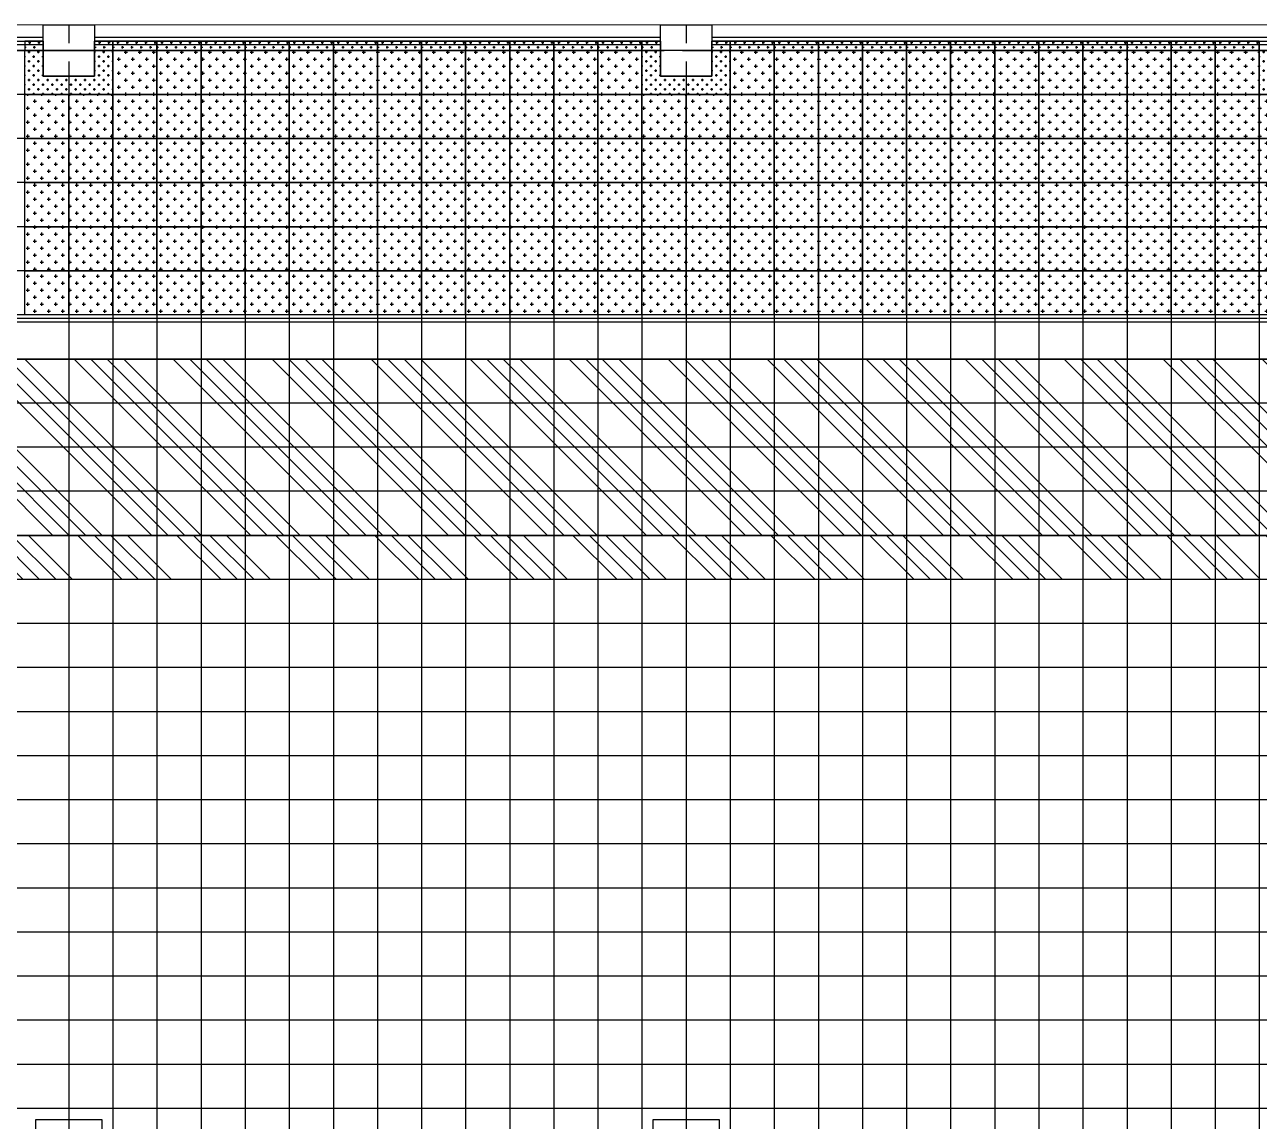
# Model space of a CAD drawing. Header units: millimetres. Extents: x -960 to 41501, y -1010 to 11880.
# Drawn here: x 8460 to 10140, y 7542 to 9035 of the extents above; entities that cross this region are included whole.
import ezdxf
from ezdxf.enums import TextEntityAlignment as Align

# ---------------------------------------------------------------- set-up
doc = ezdxf.new("R2010")
doc.units = ezdxf.units.MM
doc.header["$LTSCALE"] = 100
doc.linetypes.add('X-S-FAB-L10$0$COL-CEN-LIN', pattern=[3.25, 2.5, -0.25, 0.25, -0.25])
for name, color, linetype in [('0-XREF', 7, 'Continuous'), ('188K-SM-03-F10-ARCH-PA-Y2257103$0$K-P1S-4.2-單抗', 53, 'Continuous'), ('188K-SM-03-F10-ARCH-PA-Y2257103$0$K-岩棉 2hr 7.5-非抗', 53, 'Continuous'), ('188K-SM-03-F10-ARCH-RF-Y2257103$0$K-RF-0.55', 191, 'Continuous'), ('188K-SM-03-F10-ARCH-RF-Y2257103$0$K-RF-0.55-AREA', 6, 'Continuous'), ('188K-SM-03-F10-ARCH-RF-Y2257103$0$K-RF-動線-1500', 5, 'Continuous'), ('188K-SM-03-F10-ARCH-RF-Y2257103$0$K-RF-動線-1500-預降', 14, 'Continuous'), ('188K-SM-03-F10-ARCH-RF-Y2257103$0$K-格柵-不定尺', 80, 'Continuous'), ('188K-SM-03-F10-ARCH-RF-Y2257103$0$K-格柵-整', 30, 'Continuous'), ('X-S-FAB-L10$0$0-DIM-TXT', 8, 'Continuous'), ('X-S-FAB-L10$0$A-WALL-EX', 8, 'Continuous'), ('X-S-FAB-L10$0$BLOCK', 8, 'Continuous'), ('X-S-FAB-L10$0$CCL', 8, 'X-S-FAB-L10$0$COL-CEN-LIN'), ('X-S-FAB-L10$0$COL-S', 8, 'Continuous')]:
    doc.layers.add(name, color=color, linetype=linetype)
doc.styles.add('X-S-FAB-L10$0$CHINA', font='simplex.shx', dxfattribs={"width": 0.75, "bigfont": 'chineset.shx'})
doc.styles.add('X-S-FAB-L10$0$Standard', font='', dxfattribs={"width": 0.8})
doc.styles.add('X-S-FAB-L10$0$TG_NOTE_TEXT', font='simplex.shx', dxfattribs={"width": 0.75, "bigfont": 'chineset.shx'})
doc.styles.get('X-S-FAB-L10$0$Standard').set_extended_font_data('Microsoft JhengHei')
pattern_1 = [(0, (5880, 1e-11), (6.35, 6.35), [3.175, -9.525]), (90, (5881.5875, -1.5875), (-6.35, 6.35), [3.175, -9.525])]
pattern_2 = [(0, (6720, 0), (6.35, 6.35), [3.175, -9.525]), (90, (6721.5874, -1.5875), (-6.35, 6.35), [3.175, -9.525])]

# ---------------------------------------------------------------- blocks, each defined once
blk = doc.blocks.new('X-S-FAB-L10$0$FAB2-L05')
at = {"layer": 'X-S-FAB-L10$0$CCL'}
for p, q in [((-17640, 11005), (-17640, 0)), ((-16800, 11005), (-16800, 0)), ((-26880, 9720), (1210, 9720))]:
    blk.add_line(p, q, dxfattribs=at)
at = {"layer": 'X-S-FAB-L10$0$COL-S'}
for points in [[(-17675, 9755), (-17605, 9755), (-17605, 9685), (-17675, 9685)], [(-16835, 9755), (-16765, 9755), (-16765, 9685), (-16835, 9685)]]:
    blk.add_lwpolyline(points, close=True, dxfattribs=at)
blk = doc.blocks.new('X-S-FAB-L10')
at = {"layer": 'X-S-FAB-L10$0$A-WALL-EX', "lineweight": 0, "flags": 128}
blk.add_lwpolyline([(7705, 9035), (12685, 9035)], dxfattribs=at)
at = {"layer": 'X-S-FAB-L10$0$COL-S'}
for p, q in [((8485, 9035), (8555, 9035)), ((8485, 8965), (8485, 9035)), ((8555, 9035), (8555, 8965)), ((9325, 9035), (9395, 9035)), ((9325, 8965), (9325, 9035)), ((9395, 9035), (9395, 8965)), ((8555, 8965), (8485, 8965)), ((9395, 8965), (9325, 8965))]:
    blk.add_line(p, q, dxfattribs=at)
at = {"layer": 'X-S-FAB-L10$0$BLOCK'}
blk.add_blockref('X-S-FAB-L10$0$FAB2-L05', (26160, -720), dxfattribs=at)
at = {"style": 'X-S-FAB-L10$0$TG_NOTE_TEXT', "width": 0.5, "flags": 1}
for p in [(7463.3, 9020), (18268.3, 8649), (11197.8, 4800.2), (16485.8, 4800.2), (25420.3, 2635), (13360, 320, 0), (7463.3, -33.3)]:
    blk.add_attdef('WH', text='', height=20, dxfattribs=at).set_placement(p, align=Align.BOTTOM_LEFT)
at = {"width": 0.5}
for style, p in [('X-S-FAB-L10$0$TG_NOTE_TEXT', (7585, 9020)), ('X-S-FAB-L10$0$TG_NOTE_TEXT', (18390, 8649)), ('X-S-FAB-L10$0$TG_NOTE_TEXT', (11117.5, 4813.5)), ('X-S-FAB-L10$0$TG_NOTE_TEXT', (16607.5, 4813.5)), ('X-S-FAB-L10$0$TG_NOTE_TEXT', (25350, 2635)), ('X-S-FAB-L10$0$Standard', (13129.4, 325, 0)), ('X-S-FAB-L10$0$TG_NOTE_TEXT', (7585, -20))]:
    blk.add_attdef('DESC', text='', height=10, dxfattribs=dict(at, style=style)).set_placement(p, align=Align.BOTTOM_LEFT)
for tag, style, p in [('TYPE', 'X-S-FAB-L10$0$TG_NOTE_TEXT', (7619.3, 9020)), ('NO', 'X-S-FAB-L10$0$TG_NOTE_TEXT', (7650.1, 9020)), ('TYPE', 'X-S-FAB-L10$0$TG_NOTE_TEXT', (18424.2, 8649)), ('NO', 'X-S-FAB-L10$0$TG_NOTE_TEXT', (18455, 8649)), ('NO', 'X-S-FAB-L10$0$TG_NOTE_TEXT', (11088.6, 4813.5)), ('TYPE', 'X-S-FAB-L10$0$TG_NOTE_TEXT', (11151.8, 4813.5)), ('TYPE', 'X-S-FAB-L10$0$TG_NOTE_TEXT', (16641.8, 4813.5)), ('NO', 'X-S-FAB-L10$0$TG_NOTE_TEXT', (16672.6, 4813.5)), ('NO', 'X-S-FAB-L10$0$TG_NOTE_TEXT', (25313, 2635)), ('TYPE', 'X-S-FAB-L10$0$TG_NOTE_TEXT', (25350, 2635)), ('NO', 'X-S-FAB-L10$0$Standard', (13100, 320, 0)), ('TYPE', 'X-S-FAB-L10$0$Standard', (13129.4, 320, 0)), ('TYPE', 'X-S-FAB-L10$0$TG_NOTE_TEXT', (7619.3, -20)), ('NO', 'X-S-FAB-L10$0$TG_NOTE_TEXT', (7650.1, -20))]:
    blk.add_attdef(tag, text='', height=10, dxfattribs=dict(at, style=style)).set_placement(p, align=Align.BOTTOM_RIGHT)
for rotation, style, p in [(180, 'X-S-FAB-L10$0$Standard', (317.6, 7480)), (180, 'X-S-FAB-L10$0$Standard', (1217.6, 7480)), (90, 'X-S-FAB-L10$0$TG_NOTE_TEXT', (24310, 3647.5)), (270, 'X-S-FAB-L10$0$TG_NOTE_TEXT', (17080, 1605))]:
    blk.add_attdef('DESC', text='', height=10, rotation=rotation, dxfattribs=dict(at, style=style)).set_placement(p, align=Align.BOTTOM_LEFT)
for tag, rotation, style, p in [('TYPE', 180, 'X-S-FAB-L10$0$Standard', (317.6, 7480)), ('NO', 180, 'X-S-FAB-L10$0$Standard', (347, 7480)), ('TYPE', 180, 'X-S-FAB-L10$0$Standard', (1217.6, 7480)), ('NO', 180, 'X-S-FAB-L10$0$Standard', (1247, 7480)), ('TYPE', 90, 'X-S-FAB-L10$0$TG_NOTE_TEXT', (24310, 3647.5)), ('NO', 90, 'X-S-FAB-L10$0$TG_NOTE_TEXT', (24310, 3610.5)), ('TYPE', 270, 'X-S-FAB-L10$0$TG_NOTE_TEXT', (17080, 1605)), ('NO', 270, 'X-S-FAB-L10$0$TG_NOTE_TEXT', (17080, 1573))]:
    blk.add_attdef(tag, text='', height=10, rotation=rotation, dxfattribs=dict(at, style=style)).set_placement(p, align=Align.BOTTOM_RIGHT)
at = {"style": 'X-S-FAB-L10$0$TG_NOTE_TEXT', "width": 0.5, "flags": 1}
for rotation, p in [(180, (43, 7480)), (180, (943, 7480)), (90, (24310, 3717.8)), (270, (17080, 1711.7))]:
    blk.add_attdef('WH', text='', height=20, rotation=rotation, dxfattribs=at).set_placement(p, align=Align.BOTTOM_LEFT)
at = {"layer": 'X-S-FAB-L10$0$0-DIM-TXT', "style": 'X-S-FAB-L10$0$CHINA', "width": 0.75}
for p in [(667.4, 7855.1, -2689.4), (22627.4, 6728.8), (25644.7, 6728.8), (24778.8, 5569.1), (1118.3, 4980), (417.8, 4594.6), (23874.8, 4355), (22927.4, 4330.1), (23749.9, 3901.4), (417.8, 3765.2), (1118.3, 3730), (417.8, 3115.8), (536.9, 2227.8), (16909, 1782.7), (888.4, 880.5), (16977.4, 750), (18878.8, 750), (25641.2, 553.2), (21364, 526.9)]:
    blk.add_attdef('HIG', text='', height=80, dxfattribs=at).set_placement(p, align=Align.MIDDLE_LEFT)
blk = doc.blocks.new('188K-SM-03-F10-ARCH-RF-Y2257103$0$格柵-60x60')
h = blk.add_hatch()
h.set_pattern_fill('CROSS', color=256, scale=1.5)
h.set_pattern_definition([(0, (-67309.572, -18158.226), (9.525, 9.525), [4.7625, -14.2875]), (90, (-67307.191, -18160.607), (-9.525, 9.525), [4.7625, -14.2875])])
h.paths.add_polyline_path([(0, 60), (60, 60), (60, 0), (0, 0)])
blk.add_lwpolyline([(0, 60), (60, 60), (60, 0), (0, 0)], close=True)
blk = doc.blocks.new('188K-SM-03-F10-ARCH-RF-Y2257103')
at = {"layer": '188K-SM-03-F10-ARCH-RF-Y2257103$0$K-RF-動線-1500'}
h = blk.add_hatch(dxfattribs=at)
h.set_pattern_fill('ANSI34', color=256, scale=5, angle=90)
h.paths.add_polyline_path([(1765, 8580), (19320, 8580), (19320, 8340), (1765, 8340)])
at = {"layer": '188K-SM-03-F10-ARCH-RF-Y2257103$0$K-RF-動線-1500-預降'}
h = blk.add_hatch(dxfattribs=at)
h.set_pattern_fill('ANSI34', color=256, scale=5, angle=90)
h.set_pattern_definition([(135, (5, -240), (-67.3519, -67.3519), []), (135, (5, -217.55), (-67.3519, -67.3519), []), (135, (5, -195.1), (-67.3519, -67.3519), []), (135, (5, -172.65), (-67.3519, -67.3519), [])])
h.paths.add_polyline_path([(1770, 8340), (19325, 8340), (19325, 8280), (1770, 8280)])
at = {"layer": '188K-SM-03-F10-ARCH-RF-Y2257103$0$K-格柵-不定尺'}
h = blk.add_hatch(dxfattribs=at)
h.set_pattern_fill('CROSS', color=256)
h.set_pattern_definition([(0, (6300, 2e-11), (6.35, 6.35), [3.175, -9.525]), (90, (6301.5876, -1.5875), (-6.35, 6.35), [3.175, -9.525])])
h.paths.add_polyline_path([(8460, 9000), (8485, 9000), (8485, 9012.5), (8460, 9012.5)])
h = blk.add_hatch(dxfattribs=at)
h.set_pattern_fill('CROSS', color=256)
h.set_pattern_definition([(0, (6395, 2e-11), (6.35, 6.35), [3.175, -9.525]), (90, (6396.5876, -1.5875), (-6.35, 6.35), [3.175, -9.525])])
h.paths.add_polyline_path([(8555, 9000), (8580, 9000), (8580, 9012.5), (8555, 9012.5)])
h = blk.add_hatch(dxfattribs=at)
h.set_pattern_fill('CROSS', color=256)
h.set_pattern_definition([(0, (6420, -1e-11), (6.35, 6.35), [3.175, -9.525]), (90, (6421.5873, -1.5875), (-6.35, 6.35), [3.175, -9.525])])
h.paths.add_polyline_path([(8580, 9000), (8640, 9000), (8640, 9012.5), (8580, 9012.5)])
h = blk.add_hatch(dxfattribs=at)
h.set_pattern_fill('CROSS', color=256)
h.set_pattern_definition([(0, (6480, -1e-11), (6.35, 6.35), [3.175, -9.525]), (90, (6481.5874, -1.5875), (-6.35, 6.35), [3.175, -9.525])])
h.paths.add_polyline_path([(8640, 9000), (8700, 9000), (8700, 9012.5), (8640, 9012.5)])
h = blk.add_hatch(dxfattribs=at)
h.set_pattern_fill('CROSS', color=256)
h.set_pattern_definition([(0, (6540, -1e-11), (6.35, 6.35), [3.175, -9.525]), (90, (6541.5874, -1.5875), (-6.35, 6.35), [3.175, -9.525])])
h.paths.add_polyline_path([(8700, 9000), (8760, 9000), (8760, 9012.5), (8700, 9012.5)])
h = blk.add_hatch(dxfattribs=at)
h.set_pattern_fill('CROSS', color=256)
h.set_pattern_definition([(0, (6600, -1e-11), (6.35, 6.35), [3.175, -9.525]), (90, (6601.5874, -1.5875), (-6.35, 6.35), [3.175, -9.525])])
h.paths.add_polyline_path([(8760, 9000), (8820, 9000), (8820, 9012.5), (8760, 9012.5)])
h = blk.add_hatch(dxfattribs=at)
h.set_pattern_fill('CROSS', color=256)
h.set_pattern_definition([(0, (6660, -1e-11), (6.35, 6.35), [3.175, -9.525]), (90, (6661.5873, -1.5875), (-6.35, 6.35), [3.175, -9.525])])
h.paths.add_polyline_path([(8820, 9000), (8880, 9000), (8880, 9012.5), (8820, 9012.5)])
h = blk.add_hatch(dxfattribs=at)
h.set_pattern_fill('CROSS', color=256)
h.set_pattern_definition([(0, (6720, -1e-11), (6.35, 6.35), [3.175, -9.525]), (90, (6721.5874, -1.5875), (-6.35, 6.35), [3.175, -9.525])])
h.paths.add_polyline_path([(8880, 9000), (8940, 9000), (8940, 9012.5), (8880, 9012.5)])
h = blk.add_hatch(dxfattribs=at)
h.set_pattern_fill('CROSS', color=256)
h.set_pattern_definition([(0, (6780, -1e-11), (6.35, 6.35), [3.175, -9.525]), (90, (6781.5874, -1.5875), (-6.35, 6.35), [3.175, -9.525])])
h.paths.add_polyline_path([(8940, 9000), (9000, 9000), (9000, 9012.5), (8940, 9012.5)])
h = blk.add_hatch(dxfattribs=at)
h.set_pattern_fill('CROSS', color=256)
h.set_pattern_definition([(0, (6840, -1e-11), (6.35, 6.35), [3.175, -9.525]), (90, (6841.5874, -1.5875), (-6.35, 6.35), [3.175, -9.525])])
h.paths.add_polyline_path([(9000, 9000), (9060, 9000), (9060, 9012.5), (9000, 9012.5)])
h = blk.add_hatch(dxfattribs=at)
h.set_pattern_fill('CROSS', color=256)
h.set_pattern_definition([(0, (6900, -1e-11), (6.35, 6.35), [3.175, -9.525]), (90, (6901.5873, -1.5875), (-6.35, 6.35), [3.175, -9.525])])
h.paths.add_polyline_path([(9060, 9000), (9120, 9000), (9120, 9012.5), (9060, 9012.5)])
h = blk.add_hatch(dxfattribs=at)
h.set_pattern_fill('CROSS', color=256)
h.set_pattern_definition([(0, (6960, -1e-11), (6.35, 6.35), [3.175, -9.525]), (90, (6961.5874, -1.5875), (-6.35, 6.35), [3.175, -9.525])])
h.paths.add_polyline_path([(9120, 9000), (9180, 9000), (9180, 9012.5), (9120, 9012.5)])
h = blk.add_hatch(dxfattribs=at)
h.set_pattern_fill('CROSS', color=256)
h.set_pattern_definition([(0, (7020, -1e-11), (6.35, 6.35), [3.175, -9.525]), (90, (7021.5874, -1.5875), (-6.35, 6.35), [3.175, -9.525])])
h.paths.add_polyline_path([(9180, 9000), (9240, 9000), (9240, 9012.5), (9180, 9012.5)])
h = blk.add_hatch(dxfattribs=at)
h.set_pattern_fill('CROSS', color=256)
h.set_pattern_definition([(0, (7080, -1e-11), (6.35, 6.35), [3.175, -9.525]), (90, (7081.5874, -1.5875), (-6.35, 6.35), [3.175, -9.525])])
h.paths.add_polyline_path([(9240, 9000), (9300, 9000), (9300, 9012.5), (9240, 9012.5)])
h = blk.add_hatch(dxfattribs=at)
h.set_pattern_fill('CROSS', color=256)
h.set_pattern_definition([(0, (7140, 1e-11), (6.35, 6.35), [3.175, -9.525]), (90, (7141.5876, -1.5875), (-6.35, 6.35), [3.175, -9.525])])
h.paths.add_polyline_path([(9300, 9000), (9325, 9000), (9325, 9012.5), (9300, 9012.5)])
h = blk.add_hatch(dxfattribs=at)
h.set_pattern_fill('CROSS', color=256)
h.set_pattern_definition([(0, (7235, 1e-11), (6.35, 6.35), [3.175, -9.525]), (90, (7236.5875, -1.5875), (-6.35, 6.35), [3.175, -9.525])])
h.paths.add_polyline_path([(9395, 9000), (9420, 9000), (9420, 9012.5), (9395, 9012.5)])
h = blk.add_hatch(dxfattribs=at)
h.set_pattern_fill('CROSS', color=256)
h.set_pattern_definition([(0, (7260, -1e-11), (6.35, 6.35), [3.175, -9.525]), (90, (7261.5874, -1.5875), (-6.35, 6.35), [3.175, -9.525])])
h.paths.add_polyline_path([(9420, 9000), (9480, 9000), (9480, 9012.5), (9420, 9012.5)])
h = blk.add_hatch(dxfattribs=at)
h.set_pattern_fill('CROSS', color=256)
h.set_pattern_definition([(0, (7320, -1e-11), (6.35, 6.35), [3.175, -9.525]), (90, (7321.5874, -1.5875), (-6.35, 6.35), [3.175, -9.525])])
h.paths.add_polyline_path([(9480, 9000), (9540, 9000), (9540, 9012.5), (9480, 9012.5)])
h = blk.add_hatch(dxfattribs=at)
h.set_pattern_fill('CROSS', color=256)
h.set_pattern_definition([(0, (7380, -1e-11), (6.35, 6.35), [3.175, -9.525]), (90, (7381.5875, -1.5875), (-6.35, 6.35), [3.175, -9.525])])
h.paths.add_polyline_path([(9540, 9000), (9600, 9000), (9600, 9012.5), (9540, 9012.5)])
h = blk.add_hatch(dxfattribs=at)
h.set_pattern_fill('CROSS', color=256)
h.set_pattern_definition([(0, (7440, -1e-11), (6.35, 6.35), [3.175, -9.525]), (90, (7441.5875, -1.5875), (-6.35, 6.35), [3.175, -9.525])])
h.paths.add_polyline_path([(9600, 9000), (9660, 9000), (9660, 9012.5), (9600, 9012.5)])
h = blk.add_hatch(dxfattribs=at)
h.set_pattern_fill('CROSS', color=256)
h.set_pattern_definition([(0, (7500, -1e-11), (6.35, 6.35), [3.175, -9.525]), (90, (7501.5874, -1.5875), (-6.35, 6.35), [3.175, -9.525])])
h.paths.add_polyline_path([(9660, 9000), (9720, 9000), (9720, 9012.5), (9660, 9012.5)])
h = blk.add_hatch(dxfattribs=at)
h.set_pattern_fill('CROSS', color=256)
h.set_pattern_definition([(0, (7560, -1e-11), (6.35, 6.35), [3.175, -9.525]), (90, (7561.5874, -1.5875), (-6.35, 6.35), [3.175, -9.525])])
h.paths.add_polyline_path([(9720, 9000), (9780, 9000), (9780, 9012.5), (9720, 9012.5)])
h = blk.add_hatch(dxfattribs=at)
h.set_pattern_fill('CROSS', color=256)
h.set_pattern_definition([(0, (7620, -1e-11), (6.35, 6.35), [3.175, -9.525]), (90, (7621.5875, -1.5875), (-6.35, 6.35), [3.175, -9.525])])
h.paths.add_polyline_path([(9780, 9000), (9840, 9000), (9840, 9012.5), (9780, 9012.5)])
h = blk.add_hatch(dxfattribs=at)
h.set_pattern_fill('CROSS', color=256)
h.set_pattern_definition([(0, (7680, -1e-11), (6.35, 6.35), [3.175, -9.525]), (90, (7681.5875, -1.5875), (-6.35, 6.35), [3.175, -9.525])])
h.paths.add_polyline_path([(9840, 9000), (9900, 9000), (9900, 9012.5), (9840, 9012.5)])
h = blk.add_hatch(dxfattribs=at)
h.set_pattern_fill('CROSS', color=256)
h.set_pattern_definition([(0, (7740, -1e-11), (6.35, 6.35), [3.175, -9.525]), (90, (7741.5874, -1.5875), (-6.35, 6.35), [3.175, -9.525])])
h.paths.add_polyline_path([(9900, 9000), (9960, 9000), (9960, 9012.5), (9900, 9012.5)])
h = blk.add_hatch(dxfattribs=at)
h.set_pattern_fill('CROSS', color=256)
h.set_pattern_definition([(0, (7800, -1e-11), (6.35, 6.35), [3.175, -9.525]), (90, (7801.5874, -1.5875), (-6.35, 6.35), [3.175, -9.525])])
h.paths.add_polyline_path([(9960, 9000), (10020, 9000), (10020, 9012.5), (9960, 9012.5)])
h = blk.add_hatch(dxfattribs=at)
h.set_pattern_fill('CROSS', color=256)
h.set_pattern_definition([(0, (7860, -1e-11), (6.35, 6.35), [3.175, -9.525]), (90, (7861.5875, -1.5875), (-6.35, 6.35), [3.175, -9.525])])
h.paths.add_polyline_path([(10020, 9000), (10080, 9000), (10080, 9012.5), (10020, 9012.5)])
h = blk.add_hatch(dxfattribs=at)
h.set_pattern_fill('CROSS', color=256)
h.set_pattern_definition([(0, (7920, -1e-11), (6.35, 6.35), [3.175, -9.525]), (90, (7921.5875, -1.5875), (-6.35, 6.35), [3.175, -9.525])])
h.paths.add_polyline_path([(10080, 9000), (10140, 9000), (10140, 9012.5), (10080, 9012.5)])
h = blk.add_hatch(dxfattribs=at)
h.set_pattern_fill('CROSS', color=256)
h.set_pattern_definition(pattern_1)
edge = h.paths.add_edge_path()
edge.add_line((8460, 9000), (8485, 9000))
edge.add_line((8485, 9000), (8485, 8965))
edge.add_line((8485, 8965), (8520, 8965))
edge.add_line((8520, 8965), (8520, 8940))
edge.add_line((8520, 8940), (8460, 8940))
edge.add_line((8460, 8940), (8460, 9000))
h = blk.add_hatch(dxfattribs=at)
h.set_pattern_fill('CROSS', color=256)
h.set_pattern_definition(pattern_1)
edge = h.paths.add_edge_path()
edge.add_line((8580, 9000), (8555, 9000))
edge.add_line((8555, 9000), (8555, 8965))
edge.add_line((8555, 8965), (8520, 8965))
edge.add_line((8520, 8965), (8520, 8940))
edge.add_line((8520, 8940), (8580, 8940))
edge.add_line((8580, 8940), (8580, 9000))
h = blk.add_hatch(dxfattribs=at)
h.set_pattern_fill('CROSS', color=256)
h.set_pattern_definition(pattern_2)
edge = h.paths.add_edge_path()
edge.add_line((9300, 9000), (9325, 9000))
edge.add_line((9325, 9000), (9325, 8965))
edge.add_line((9325, 8965), (9360, 8965))
edge.add_line((9360, 8965), (9360, 8940))
edge.add_line((9360, 8940), (9300, 8940))
edge.add_line((9300, 8940), (9300, 9000))
h = blk.add_hatch(dxfattribs=at)
h.set_pattern_fill('CROSS', color=256)
h.set_pattern_definition(pattern_2)
edge = h.paths.add_edge_path()
edge.add_line((9420, 9000), (9395, 9000))
edge.add_line((9395, 9000), (9395, 8965))
edge.add_line((9395, 8965), (9360, 8965))
edge.add_line((9360, 8965), (9360, 8940))
edge.add_line((9360, 8940), (9420, 8940))
edge.add_line((9420, 8940), (9420, 9000))
h = blk.add_hatch(dxfattribs=at)
h.set_pattern_fill('CROSS', color=256)
h.set_pattern_definition([(0, (7560, 0), (6.35, 6.35), [3.175, -9.525]), (90, (7561.5875, -1.5875), (-6.35, 6.35), [3.175, -9.525])])
edge = h.paths.add_edge_path()
edge.add_line((10140, 9000), (10165, 9000))
edge.add_line((10165, 9000), (10165, 8965))
edge.add_line((10165, 8965), (10200, 8965))
edge.add_line((10200, 8965), (10200, 8940))
edge.add_line((10200, 8940), (10140, 8940))
edge.add_line((10140, 8940), (10140, 9000))
at = {"layer": '188K-SM-03-F10-ARCH-RF-Y2257103$0$K-RF-0.55'}
for p, q in [((8580, 9012.5), (8580, -12.5)), ((8640, 9012.5), (8640, -12.5)), ((8700, 9012.5), (8700, -12.5)), ((8760, 9012.5), (8760, -12.5)), ((8820, 9012.5), (8820, -12.5)), ((8880, 9012.5), (8880, -12.5)), ((8940, 9012.5), (8940, -12.5)), ((9000, 9012.5), (9000, -12.5)), ((9060, 9012.5), (9060, -12.5)), ((9120, 9012.5), (9120, -12.5)), ((9180, 9012.5), (9180, -12.5)), ((9240, 9012.5), (9240, -12.5)), ((9300, 9012.5), (9300, -12.5)), ((9420, 9012.5), (9420, -12.5)), ((9480, 9012.5), (9480, -12.5)), ((9540, 9012.5), (9540, -12.5)), ((9600, 9012.5), (9600, -12.5)), ((9660, 9012.5), (9660, -12.5)), ((9720, 9012.5), (9720, -12.5)), ((9780, 9012.5), (9780, -12.5)), ((9840, 9012.5), (9840, -12.5)), ((9900, 9012.5), (9900, -12.5)), ((9960, 9012.5), (9960, -12.5)), ((10020, 9012.5), (10020, -12.5)), ((10080, 9012.5), (10080, -12.5)), ((10140, 9012.5), (10140, -12.5)), ((17595, 9000), (1835, 9000)), ((8520, 8965), (8520, 35)), ((9360, 8965), (9360, 35)), ((17595, 8940), (1765, 8940)), ((17595, 8880), (1765, 8880)), ((17595, 8820), (1765, 8820)), ((17595, 8760), (1765, 8760)), ((17595, 8700), (1765, 8700)), ((17595, 8640), (1765, 8640)), ((19320, 8580), (1765, 8580)), ((19320, 8520), (1765, 8520)), ((19320, 8460), (1765, 8460)), ((19320, 8400), (1765, 8400)), ((19320, 8340), (1765, 8340)), ((19320, 8280), (1845, 8280)), ((19320, 8220), (1845, 8220)), ((19320, 8160), (1845, 8160)), ((19320, 8100), (1845, 8100)), ((19320, 8040), (1845, 8040)), ((19320, 7980), (1845, 7980)), ((19320, 7920), (1845, 7920)), ((19320, 7860), (1845, 7860)), ((19320, 7800), (1845, 7800)), ((19320, 7740), (1845, 7740)), ((19320, 7680), (1845, 7680)), ((19320, 7620), (1845, 7620)), ((19320, 7560), (1845, 7560))]:
    blk.add_line(p, q, dxfattribs=at)
at = {"layer": '188K-SM-03-F10-ARCH-RF-Y2257103$0$K-RF-0.55-AREA', "elevation": 0}
blk.add_lwpolyline([(6875, 9035), (7645, 9035), (7645, 8965), (7715, 8965), (7715, 9012.5), (8485, 9012.5), (8485, 8965), (8555, 8965), (8555, 9012.5), (9325, 9012.5), (9325, 8965), (9395, 8965), (9395, 9012.5), (10165, 9012.5)], dxfattribs=at)
at = {"layer": '188K-SM-03-F10-ARCH-RF-Y2257103$0$K-RF-動線-1500'}
blk.add_lwpolyline([(1765, 8580), (19320, 8580), (19320, 8340), (1765, 8340)], close=True, dxfattribs=at)
at = {"layer": '188K-SM-03-F10-ARCH-RF-Y2257103$0$K-RF-動線-1500-預降'}
blk.add_lwpolyline([(1770, 8340), (19325, 8340), (19325, 8280), (1770, 8280)], close=True, dxfattribs=at)
at = {"layer": '188K-SM-03-F10-ARCH-RF-Y2257103$0$K-格柵-不定尺'}
for points in [[(8460, 9000), (8485, 9000), (8485, 9012.5), (8460, 9012.5)], [(8555, 9000), (8580, 9000), (8580, 9012.5), (8555, 9012.5)], [(8580, 9000), (8640, 9000), (8640, 9012.5), (8580, 9012.5)], [(8640, 9000), (8700, 9000), (8700, 9012.5), (8640, 9012.5)], [(8700, 9000), (8760, 9000), (8760, 9012.5), (8700, 9012.5)], [(8760, 9000), (8820, 9000), (8820, 9012.5), (8760, 9012.5)], [(8820, 9000), (8880, 9000), (8880, 9012.5), (8820, 9012.5)], [(8880, 9000), (8940, 9000), (8940, 9012.5), (8880, 9012.5)], [(8940, 9000), (9000, 9000), (9000, 9012.5), (8940, 9012.5)], [(9000, 9000), (9060, 9000), (9060, 9012.5), (9000, 9012.5)], [(9060, 9000), (9120, 9000), (9120, 9012.5), (9060, 9012.5)], [(9120, 9000), (9180, 9000), (9180, 9012.5), (9120, 9012.5)], [(9180, 9000), (9240, 9000), (9240, 9012.5), (9180, 9012.5)], [(9240, 9000), (9300, 9000), (9300, 9012.5), (9240, 9012.5)], [(9300, 9000), (9325, 9000), (9325, 9012.5), (9300, 9012.5)], [(9395, 9000), (9420, 9000), (9420, 9012.5), (9395, 9012.5)], [(9420, 9000), (9480, 9000), (9480, 9012.5), (9420, 9012.5)], [(9480, 9000), (9540, 9000), (9540, 9012.5), (9480, 9012.5)], [(9540, 9000), (9600, 9000), (9600, 9012.5), (9540, 9012.5)], [(9600, 9000), (9660, 9000), (9660, 9012.5), (9600, 9012.5)], [(9660, 9000), (9720, 9000), (9720, 9012.5), (9660, 9012.5)], [(9720, 9000), (9780, 9000), (9780, 9012.5), (9720, 9012.5)], [(9780, 9000), (9840, 9000), (9840, 9012.5), (9780, 9012.5)], [(9840, 9000), (9900, 9000), (9900, 9012.5), (9840, 9012.5)], [(9900, 9000), (9960, 9000), (9960, 9012.5), (9900, 9012.5)], [(9960, 9000), (10020, 9000), (10020, 9012.5), (9960, 9012.5)], [(10020, 9000), (10080, 9000), (10080, 9012.5), (10020, 9012.5)], [(10080, 9000), (10140, 9000), (10140, 9012.5), (10080, 9012.5)]]:
    blk.add_lwpolyline(points, close=True, dxfattribs=at)
for points in [[(8460, 9000), (8485, 9000), (8485, 8965), (8520, 8965), (8520, 8940), (8460, 8940), (8460, 9000)], [(8580, 9000), (8555, 9000), (8555, 8965), (8520, 8965), (8520, 8940), (8580, 8940), (8580, 9000)], [(9300, 9000), (9325, 9000), (9325, 8965), (9360, 8965), (9360, 8940), (9300, 8940), (9300, 9000)], [(9420, 9000), (9395, 9000), (9395, 8965), (9360, 8965), (9360, 8940), (9420, 8940), (9420, 9000)], [(10140, 9000), (10165, 9000), (10165, 8965), (10200, 8965), (10200, 8940), (10140, 8940), (10140, 9000)]]:
    blk.add_lwpolyline(points, dxfattribs=at)
at = {"layer": '188K-SM-03-F10-ARCH-RF-Y2257103$0$K-格柵-整'}
for p in [(8580, 8940), (8640, 8940), (8700, 8940), (8760, 8940), (8820, 8940), (8880, 8940), (8940, 8940), (9000, 8940), (9060, 8940), (9120, 8940), (9180, 8940), (9240, 8940), (9420, 8940), (9480, 8940), (9540, 8940), (9600, 8940), (9660, 8940), (9720, 8940), (9780, 8940), (9840, 8940), (9900, 8940), (9960, 8940), (10020, 8940), (10080, 8940), (8460, 8880), (8520, 8880), (8580, 8880), (8640, 8880), (8700, 8880), (8760, 8880), (8820, 8880), (8880, 8880), (8940, 8880), (9000, 8880), (9060, 8880), (9120, 8880), (9180, 8880), (9240, 8880), (9300, 8880), (9360, 8880), (9420, 8880), (9480, 8880), (9540, 8880), (9600, 8880), (9660, 8880), (9720, 8880), (9780, 8880), (9840, 8880), (9900, 8880), (9960, 8880), (10020, 8880), (10080, 8880), (10140, 8880), (8460, 8820), (8520, 8820), (8580, 8820), (8640, 8820), (8700, 8820), (8760, 8820), (8820, 8820), (8880, 8820), (8940, 8820), (9000, 8820), (9060, 8820), (9120, 8820), (9180, 8820), (9240, 8820), (9300, 8820), (9360, 8820), (9420, 8820), (9480, 8820), (9540, 8820), (9600, 8820), (9660, 8820), (9720, 8820), (9780, 8820), (9840, 8820), (9900, 8820), (9960, 8820), (10020, 8820), (10080, 8820), (10140, 8820), (8460, 8760), (8520, 8760), (8580, 8760), (8640, 8760), (8700, 8760), (8760, 8760), (8820, 8760), (8880, 8760), (8940, 8760), (9000, 8760), (9060, 8760), (9120, 8760), (9180, 8760), (9240, 8760), (9300, 8760), (9360, 8760), (9420, 8760), (9480, 8760), (9540, 8760), (9600, 8760), (9660, 8760), (9720, 8760), (9780, 8760), (9840, 8760), (9900, 8760), (9960, 8760), (10020, 8760), (10080, 8760), (10140, 8760), (8460, 8700), (8520, 8700), (8580, 8700), (8640, 8700), (8700, 8700), (8760, 8700), (8820, 8700), (8880, 8700), (8940, 8700), (9000, 8700), (9060, 8700), (9120, 8700), (9180, 8700), (9240, 8700), (9300, 8700), (9360, 8700), (9420, 8700), (9480, 8700), (9540, 8700), (9600, 8700), (9660, 8700), (9720, 8700), (9780, 8700), (9840, 8700), (9900, 8700), (9960, 8700), (10020, 8700), (10080, 8700), (10140, 8700), (8460, 8640), (8520, 8640), (8580, 8640), (8640, 8640), (8700, 8640), (8760, 8640), (8820, 8640), (8880, 8640), (8940, 8640), (9000, 8640), (9060, 8640), (9120, 8640), (9180, 8640), (9240, 8640), (9300, 8640), (9360, 8640), (9420, 8640), (9480, 8640), (9540, 8640), (9600, 8640), (9660, 8640), (9720, 8640), (9780, 8640), (9840, 8640), (9900, 8640), (9960, 8640), (10020, 8640), (10080, 8640), (10140, 8640)]:
    blk.add_blockref('188K-SM-03-F10-ARCH-RF-Y2257103$0$格柵-60x60', p, dxfattribs=at)
blk = doc.blocks.new('188K-SM-03-F10-ARCH-PA-Y2257103')
at = {"layer": '188K-SM-03-F10-ARCH-PA-Y2257103$0$K-P1S-4.2-單抗'}
for p, q in [((15195, 8635, 0), (7525, 8635, 0)), ((15195, 8630, 0), (7525, 8630, 0))]:
    blk.add_line(p, q, dxfattribs=at)
for points in [[(8475, 7545), (8565, 7545), (8565, 7455), (8475, 7455)], [(9315, 7545), (9405, 7545), (9405, 7455), (9315, 7455)]]:
    blk.add_lwpolyline(points, close=True, dxfattribs=at)
at = {"layer": '188K-SM-03-F10-ARCH-PA-Y2257103$0$K-岩棉 2hr 7.5-非抗'}
for p, q in [((8485, 9017.5, 0), (7715, 9017.5, 0)), ((8485, 9007.5, 0), (7715, 9007.5, 0)), ((9325, 9017.5, 0), (8555, 9017.5, 0)), ((9325, 9007.5, 0), (8555, 9007.5, 0)), ((10165, 9017.5, 0), (9395, 9017.5, 0)), ((10165, 9007.5, 0), (9395, 9007.5, 0))]:
    blk.add_line(p, q, dxfattribs=at)

msp = doc.modelspace()

# ---------------------------------------------------------------- block references
for name in ['X-S-FAB-L10', '188K-SM-03-F10-ARCH-RF-Y2257103']:
    msp.add_blockref(name, (0, 0))
at = {"layer": '0-XREF'}
msp.add_blockref('188K-SM-03-F10-ARCH-PA-Y2257103', (0, 0), dxfattribs=at)

doc.saveas('drawing.dxf')
